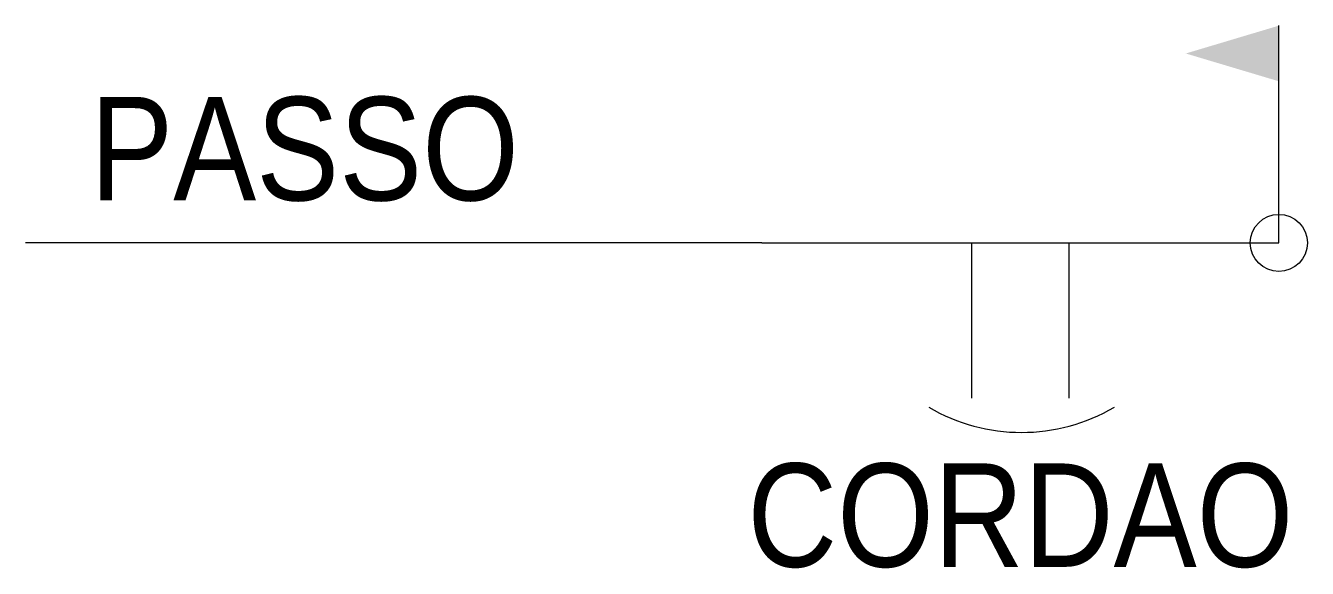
# Model space of a CAD drawing. Extents: x -24.2 to 0.6, y -6.3 to 4.2.
import ezdxf
from ezdxf.enums import TextEntityAlignment as Align

# ---------------------------------------------------------------- set-up
doc = ezdxf.new("R2010")
doc.units = 0
doc.header["$LTSCALE"] = 7
doc.header["$MEASUREMENT"] = 0
doc.layers.get('0').update_dxf_attribs({"linetype": 'CONTINUOUS'})
doc.layers.add('EME-SOLDAS', color=11, linetype='CONTINUOUS')
doc.styles.add('REGUA', font='IC-Romans.shx', dxfattribs={"width": 0.9})

# ---------------------------------------------------------------- blocks, each defined once
blk = doc.blocks.new('Solda_0_(obra)_direita')
at = {"layer": 'EME-SOLDAS', "color": 1}
blk.add_line((0, 0), (0, 7), dxfattribs=at)
blk.add_solid([(0, 5.207), (0, 7), (-3, 6.103)], dxfattribs=at)

msp = doc.modelspace()

# ---------------------------------------------------------------- linework, layer by layer
at = {"color": 1}
for p, q in [((-10, 0), (-24.242, 0)), ((-10, 0), (0, 0)), ((-5.939, -3), (-5.939, 0)), ((-4.061, 0), (-4.061, -3))]:
    msp.add_line(p, q, dxfattribs=at)
msp.add_circle((0, 0), 0.552, dxfattribs=at)
msp.add_arc((-4.977, -0.111), 3.553, 239.6327, 300.3673, dxfattribs=at)

# ---------------------------------------------------------------- block references
at = {"xscale": 0.6, "yscale": 0.6}
msp.add_blockref('Solda_0_(obra)_direita', (0, 0), dxfattribs=at)

# ---------------------------------------------------------------- texts
at = {"layer": 'EME-SOLDAS', "color": 2, "style": 'REGUA', "width": 0.9}
msp.add_attdef('PASSO', text='PASSO', height=2, dxfattribs=at).set_placement((-14.699, 0.222), align=Align.BOTTOM_RIGHT)
msp.add_attdef('CORDAO', text='', height=2, dxfattribs=at).set_placement((-5, -6.863), align=Align.BOTTOM_CENTER)

doc.saveas('drawing.dxf')
